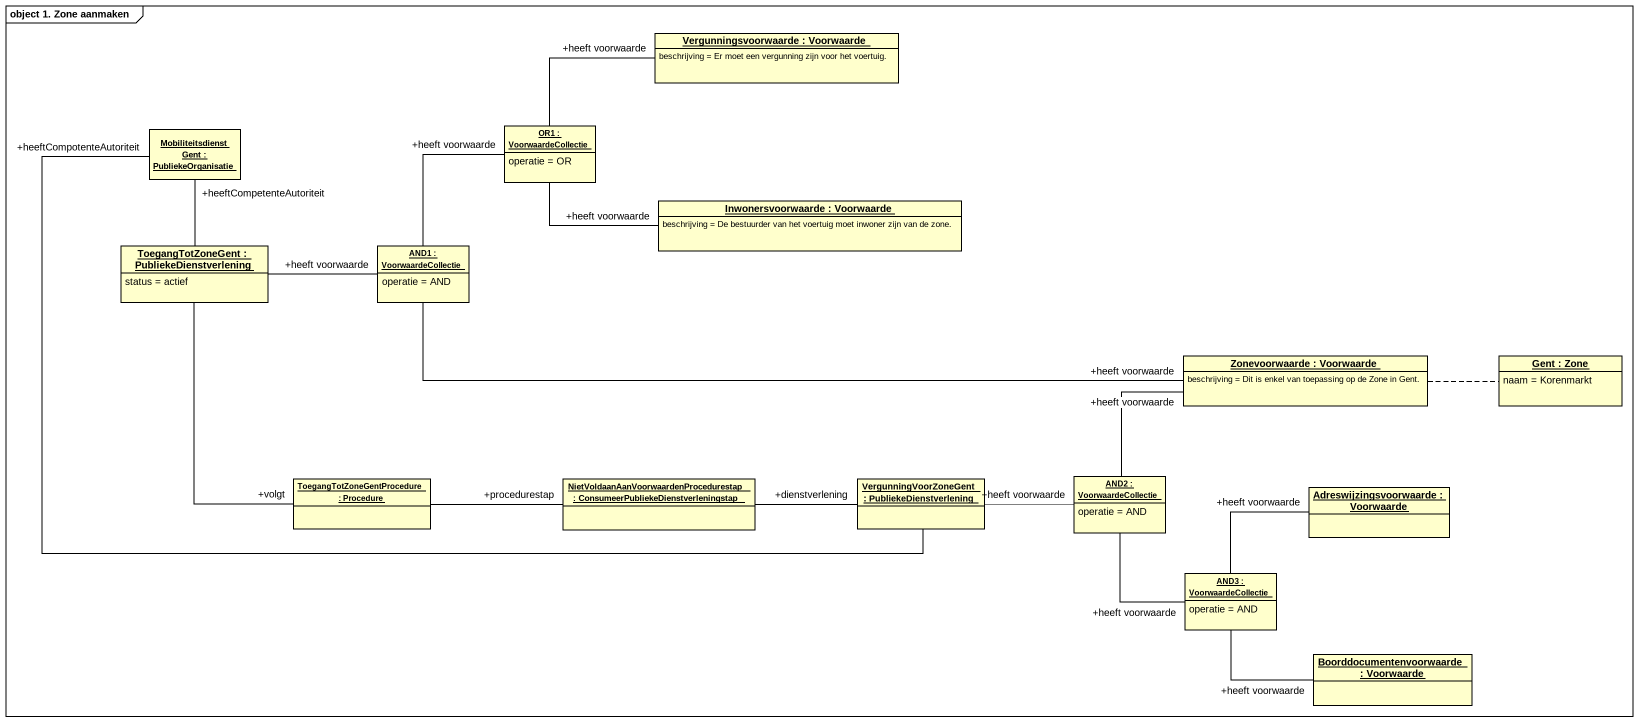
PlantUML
@startuml
mainframe object 1. Zone aanmaken
hide circle
hide empty members
object "Vergunningsvoorwaarde : Voorwaarde" as Vergunningsvoorwaarde {
  beschrijving = Er moet een vergunning zijn voor het voertuig.
}
object "Mobiliteitsdienst Gent : PubliekeOrganisatie" as Mobiliteitsdienst_Gent
object "OR1 : VoorwaardeCollectie" as OR1 {
  operatie = OR
}
object "Inwonersvoorwaarde : Voorwaarde" as Inwonersvoorwaarde {
  beschrijving = De bestuurder van het voertuig moet inwoner zijn van de zone.
}
object "ToegangTotZoneGent : PubliekeDienstverlening" as ToegangTotZoneGent {
  status = actief
}
object "AND1 : VoorwaardeCollectie" as AND1 {
  operatie = AND
}
object "Zonevoorwaarde : Voorwaarde" as Zonevoorwaarde {
  beschrijving = Dit is enkel van toepassing op de Zone in Gent.
}
object "Gent : Zone" as Gent {
  naam = Korenmarkt
}
object "ToegangTotZoneGentProcedure : Procedure" as ToegangTotZoneGentProcedure
object "NietVoldaanAanVoorwaardenProcedurestap : ConsumeerPubliekeDienstverleningstap" as NietVoldaanAanVoorwaardenPro
object "VergunningVoorZoneGent : PubliekeDienstverlening" as VergunningVoorZoneGent
object "AND2 : VoorwaardeCollectie" as AND2 {
  operatie = AND
}
object "Adreswijzingsvoorwaarde : Voorwaarde" as Adreswijzingsvoorwaarde
object "AND3 : VoorwaardeCollectie" as AND3 {
  operatie = AND
}
object "Boorddocumentenvoorwaarde : Voorwaarde" as Boorddocumentenvoorwaarde
Mobiliteitsdienst_Gent "+heeftCompetenteAutoriteit" -- ToegangTotZoneGent
Mobiliteitsdienst_Gent "+heeftCompotenteAutoriteit" -right- VergunningVoorZoneGent
OR1 -right- "+heeft voorwaarde" Vergunningsvoorwaarde
Inwonersvoorwaarde "+heeft voorwaarde" -left- OR1
ToegangTotZoneGent -- "+volgt" ToegangTotZoneGentProcedure
AND1 -up- "+heeft voorwaarde" OR1
AND1 "+heeft voorwaarde" -left- ToegangTotZoneGent
Zonevoorwaarde "+heeft voorwaarde" -left- AND1
Zonevoorwaarde .right. Gent
ToegangTotZoneGentProcedure -right- "+procedurestap" NietVoldaanAanVoorwaardenPro
NietVoldaanAanVoorwaardenPro -right- "+dienstverlening" VergunningVoorZoneGent
VergunningVoorZoneGent -right- "+heeft voorwaarde" AND2
AND2 -up- "+heeft voorwaarde" Zonevoorwaarde
AND2 -- "+heeft voorwaarde" AND3
AND3 -up- "+heeft voorwaarde" Adreswijzingsvoorwaarde
AND3 -right- "+heeft voorwaarde" Boorddocumentenvoorwaarde
@enduml
